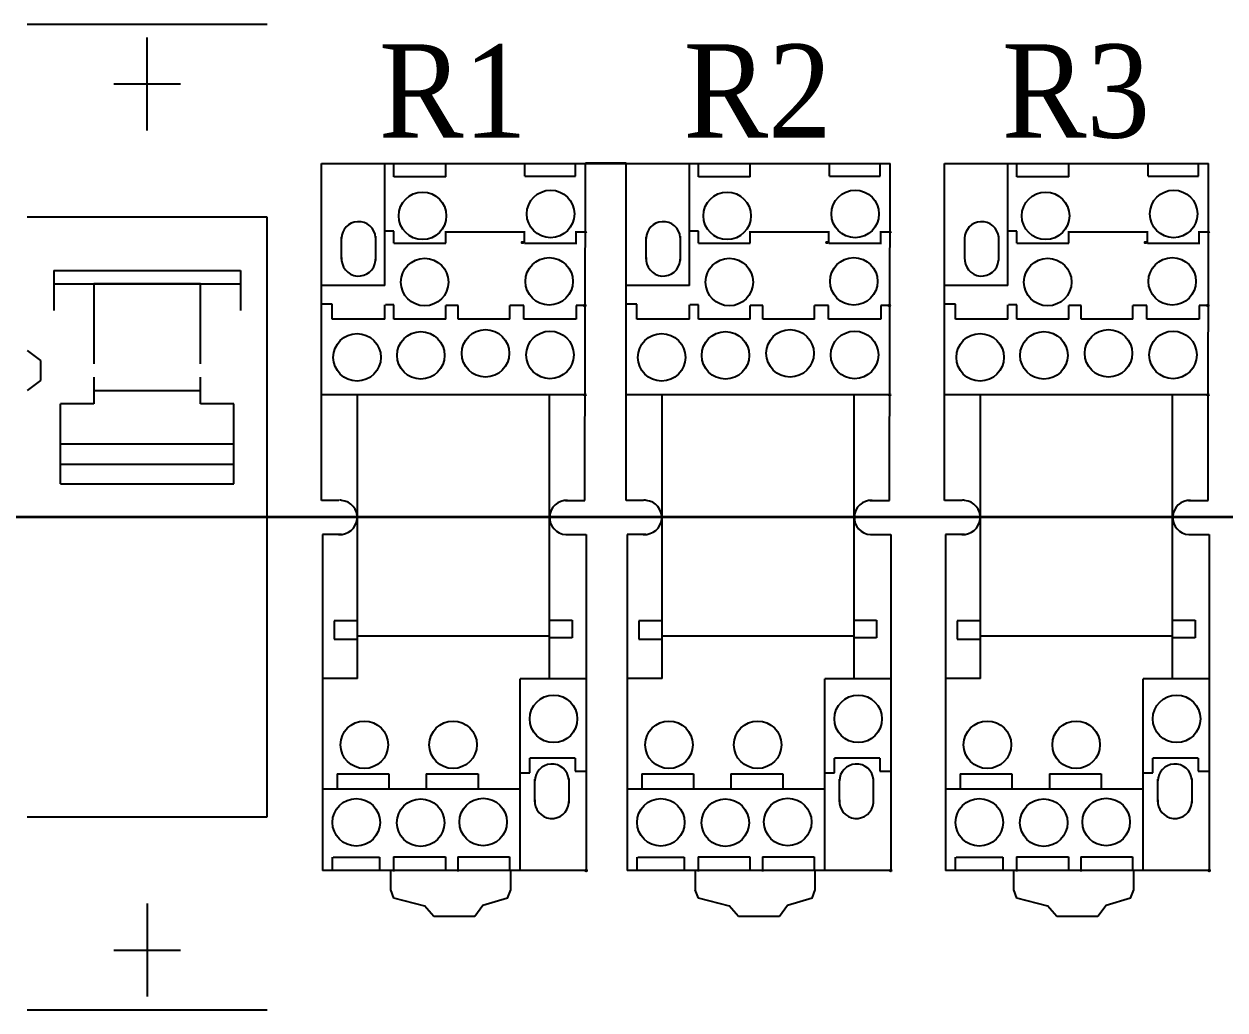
# Model space of a CAD drawing. Header units: millimetres. Extents: x 0 to 19090, y 0 to 12100.
# Drawn here: x 17265.9 to 17356, y 11317.9 to 11391.9 of the extents above; entities that cross this region are included whole.
import ezdxf

# ---------------------------------------------------------------- set-up
doc = ezdxf.new("R2010")
doc.units = ezdxf.units.MM
doc.header["$MEASUREMENT"] = 0
doc.layers.add('mang', color=4, linetype='Continuous')
doc.layers.add('NetDam', color=7, linetype='Continuous', lineweight=35)
doc.styles.add('HOATBF.shx', font='', dxfattribs={"width": 0.9})
doc.styles.get('HOATBF.shx').set_extended_font_data('.VnAvant')

# ---------------------------------------------------------------- blocks, each defined once
blk = doc.blocks.new('rxze2m114_2dview_face1')
at = {"color": 3}
for p, q in [((-0.1, 46.27), (29.57, 46.27)), ((-0.1, 8.38), (-0.1, 46.27)), ((7, 32.54), (7, 46.27)), ((8.03, 44.77), (8.03, 46.29)), ((13.85, 44.77), (13.85, 46.27)), ((22.76, 44.82), (22.76, 46.27)), ((28.44, 44.82), (28.44, 46.27)), ((29.5, 8.38), (29.57, 46.27)), ((13.85, 44.77), (8.03, 44.77)), ((22.76, 44.82), (28.44, 44.82)), ((2.16, 35.49), (2.16, 38.03)), ((5.97, 38.1), (5.97, 35.35)), ((8.03, 38.64), (7, 38.64)), ((8.03, 37.31), (8.03, 38.64)), ((13.85, 37.31), (13.85, 38.64)), ((13.85, 38.56), (22.69, 38.56)), ((22.69, 37.31), (22.69, 38.64)), ((28.51, 37.31), (28.51, 38.64)), ((28.51, 38.56), (29.54, 38.56)), ((8.03, 37.31), (13.85, 37.31)), ((22.69, 37.31), (28.58, 37.31)), ((7, 32.54), (-0.1, 32.54)), ((1.11, 30.45), (-0.07, 30.45)), ((1.11, 28.76), (1.11, 30.45)), ((7, 28.76), (7, 30.38)), ((8.03, 30.38), (7.07, 30.38)), ((8.03, 28.76), (8.03, 30.38)), ((13.85, 28.76), (13.85, 30.31)), ((15.25, 30.31), (13.85, 30.31)), ((15.25, 28.76), (15.25, 30.31)), ((21.07, 28.76), (21.07, 30.31)), ((22.62, 30.31), (21.07, 30.31)), ((22.63, 28.77), (22.63, 30.3)), ((28.51, 30.3), (28.51, 28.77)), ((29.48, 30.3), (28.51, 30.3)), ((7, 28.76), (1.11, 28.76)), ((13.85, 28.76), (8.03, 28.76)), ((21.07, 28.76), (15.25, 28.76)), ((28.51, 28.77), (22.63, 28.77)), ((29.51, 20.25), (-0.08, 20.25)), ((3.94, -11.65), (3.94, 20.25)), ((25.51, -11.68), (25.51, 20.25)), ((1.86, 8.38), (-0.1, 8.38)), ((27.32, 8.38), (29.5, 8.38)), ((2.13, 4.55), (0, 4.55)), ((0, 4.55), (0, -33.22)), ((27.39, 4.55), (29.63, 4.55)), ((29.63, 4.55), (29.63, -33.22)), ((1.33, -5.15), (1.33, -7.2)), ((3.99, -5.15), (1.33, -5.15)), ((25.45, -5.08), (28.05, -5.08)), ((28.05, -5.08), (28.05, -7.06)), ((1.33, -7.2), (3.99, -7.2)), ((3.94, -6.84), (25.51, -6.84)), ((28.05, -7.06), (25.45, -7.06)), ((3.94, -11.65), (0, -11.65)), ((29.67, -11.68), (22.23, -11.68)), ((22.23, -33.22), (22.23, -11.68)), ((23.31, -22.25), (23.31, -20.58)), ((28.4, -20.58), (23.31, -20.58)), ((28.4, -20.58), (28.4, -22.03)), ((1.65, -22.33), (1.65, -24.06)), ((1.65, -22.33), (7.47, -22.33)), ((7.47, -22.33), (7.47, -24.02)), ((11.67, -22.33), (11.67, -24.06)), ((11.67, -22.33), (17.49, -22.33)), ((17.49, -22.33), (17.49, -24.06)), ((22.28, -22.25), (23.31, -22.25)), ((23.86, -25.48), (23.86, -22.94)), ((27.67, -22.87), (27.67, -25.62)), ((28.4, -22.03), (29.58, -22.03)), ((22.23, -24.06), (0, -24.06)), ((1.14, -33.23), (1.14, -31.7)), ((1.21, -31.7), (6.43, -31.7)), ((6.43, -31.7), (6.43, -33.23)), ((7.99, -31.69), (13.81, -31.69)), ((7.99, -31.69), (7.99, -33.31)), ((13.81, -31.69), (13.81, -33.17)), ((15.21, -31.69), (21.03, -31.69)), ((15.21, -31.69), (15.21, -33.31)), ((21.03, -31.69), (21.03, -33.22)), ((29.63, -33.22), (0, -33.22)), ((7.66, -33.31), (7.66, -35.44)), ((21.12, -33.3), (21.12, -35.37)), ((7.63, -35.37), (7.99, -36.32)), ((7.99, -36.29), (11.48, -37.19)), ((20.79, -36.34), (18.04, -37.14)), ((21.12, -35.37), (20.76, -36.34)), ((12.51, -38.39), (11.48, -37.19)), ((18.04, -37.14), (17.12, -38.39)), ((17.12, -38.39), (12.51, -38.39))]:
    blk.add_line(p, q, dxfattribs=at)
for centre, radius in [((25.64, 40.59), 2.67), ((11.25, 40.38), 2.67), ((29.54, 38.56), 0.0896), ((22.48, 37.38), 0.0896), ((11.49, 32.93), 2.67), ((25.48, 33.01), 2.67), ((29.48, 30.3), 0.0896), ((3.89, 24.47), 2.67), ((11.06, 24.69), 2.67), ((18.32, 24.92), 2.67), ((25.57, 24.74), 2.67), ((29.51, 20.25), 0.0896), ((25.97, -16.17), 2.67), ((4.71, -19.08), 2.67), ((14.68, -19.08), 2.67), ((3.8, -27.8), 2.67), ((11.04, -27.84), 2.67), ((18.06, -27.76), 2.67), ((29.63, -33.22), 0.0896), ((29.63, -33.22), 0.0896)]:
    blk.add_circle(centre, radius, dxfattribs=at)
for points in [[(3.95, 39.72), (2.94, 39.66), (2.16, 38.83), (2.15, 37.82)], [(5.98, 37.94), (5.91, 38.99), (5, 39.79), (3.95, 39.72)], [(5.97, 35.36), (5.98, 35.41), (5.98, 35.46), (5.98, 35.51)], [(2.15, 8.39), (2.07, 8.4), (1.99, 8.4), (1.9, 8.4)], [(3.9, 6.32), (3.99, 7.37), (3.21, 8.3), (2.15, 8.39)], [(27.54, 8.38), (26.48, 8.44), (25.58, 7.62), (25.53, 6.56)], [(1.82, 4.56), (2.88, 4.48), (3.81, 5.26), (3.9, 6.32)], [(25.53, 6.56), (25.48, 5.5), (26.29, 4.6), (27.35, 4.55)], [(27.35, 4.55), (27.44, 4.54), (27.52, 4.54), (27.61, 4.55)], [(25.65, -21.25), (24.65, -21.31), (23.87, -22.14), (23.86, -23.15)], [(27.69, -23.03), (27.62, -21.98), (26.71, -21.18), (25.65, -21.25)], [(23.86, -25.28), (23.77, -26.33), (24.55, -27.26), (25.6, -27.36)], [(25.6, -27.36), (26.66, -27.45), (27.59, -26.67), (27.68, -25.61)], [(27.68, -25.61), (27.68, -25.56), (27.69, -25.51), (27.69, -25.46)]]:
    blk.add_open_spline(points, degree=3, dxfattribs=at)
blk.add_open_spline([(2.15, 35.69), (2.06, 34.64), (2.84, 33.71), (3.9, 33.61), (4.95, 33.52), (5.88, 34.3), (5.97, 35.36)], degree=3, knots=[0, 0, 0, 0, 1, 1, 1, 2, 2, 2, 2], dxfattribs=at)

msp = doc.modelspace()

# ---------------------------------------------------------------- linework, layer by layer
for p, q in [((17266.134, 11391.875), (17284.134, 11391.875)), ((17275.134, 11383.875), (17275.134, 11390.875)), ((17272.634, 11387.375), (17277.634, 11387.375)), ((17284.134, 11377.375), (17266.134, 11377.375)), ((17284.134, 11332.375), (17284.134, 11377.375)), ((17268.134, 11373.375), (17282.134, 11373.375)), ((17268.134, 11373.375), (17268.134, 11370.375)), ((17282.134, 11373.375), (17282.134, 11370.375)), ((17268.134, 11372.375), (17282.134, 11372.375)), ((17279.134, 11372.375), (17271.134, 11372.375)), ((17271.134, 11372.375), (17271.134, 11366.375)), ((17279.134, 11366.375), (17279.134, 11372.375)), ((17266.134, 11367.375), (17267.134, 11366.625)), ((17267.134, 11366.625), (17267.134, 11365.125)), ((17271.134, 11365.375), (17271.134, 11363.375)), ((17279.134, 11363.375), (17279.134, 11365.375)), ((17267.134, 11365.125), (17266.134, 11364.375)), ((17271.134, 11364.375), (17279.134, 11364.375)), ((17268.634, 11357.375), (17268.634, 11363.375)), ((17271.134, 11363.375), (17268.634, 11363.375)), ((17281.634, 11363.375), (17279.134, 11363.375)), ((17281.634, 11357.375), (17281.634, 11363.375)), ((17268.634, 11360.375), (17281.634, 11360.375)), ((17268.634, 11358.839), (17281.634, 11358.839)), ((17268.634, 11357.375), (17281.634, 11357.375)), ((17266.134, 11332.375), (17284.134, 11332.375)), ((17275.134, 11325.875), (17275.134, 11318.875)), ((17272.634, 11322.375), (17277.634, 11322.375)), ((17266.134, 11317.875), (17284.134, 11317.875))]:
    msp.add_line(p, q)
at = {"layer": 'NetDam', "color": 0}
for p, q in [((17311.065, 11381.414), (17308.021, 11381.414)), ((17185.092, 11354.875), (17475.092, 11354.875))]:
    msp.add_line(p, q, dxfattribs=at)

# ---------------------------------------------------------------- block references
at = {"layer": 'mang', "color": 0, "lineweight": -3, "xscale": 0.6676787124336354, "yscale": 0.6676787124336354, "zscale": 0.6676787124336354}
for p in [(17288.279, 11350.52), (17311.133, 11350.52), (17335.026, 11350.52)]:
    msp.add_blockref('rxze2m114_2dview_face1', p, dxfattribs=at)

# ---------------------------------------------------------------- texts
at = {"layer": 'mang', "color": 0, "char_height": 7, "width": 21.32394, "attachment_point": 1, "style": 'HOATBF.shx'}
for s, insert in [('{\\fTimes New Roman|b0|i0|c0|p18;\\C1;R1}', (17292.521, 11390.354)), ('{\\fTimes New Roman|b0|i0|c0|p18;\\C1;R2}', (17315.375, 11390.354)), ('{\\fTimes New Roman|b0|i0|c0|p18;\\C1;R3}', (17339.268, 11390.354))]:
    msp.add_mtext(s, dxfattribs=dict(at, insert=insert))

doc.saveas('drawing.dxf')
